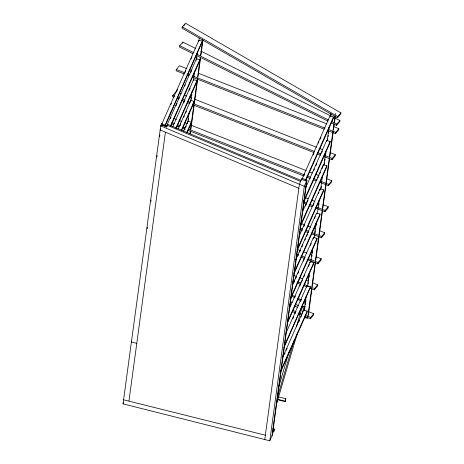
<?xml version="1.0" encoding="UTF-8"?>
<svg xmlns="http://www.w3.org/2000/svg" width="464" height="464" viewBox="0 0 464 464"><rect width="100%" height="100%" fill="white"/><g stroke="black" fill="none" stroke-linecap="round" stroke-linejoin="round"><path stroke-width="0.7" d="M264.776 439.541L299.39 184.249L302.041 178.275L306.942 180.334L272.432 434.826L269.787 440.8L123.024 403.86L160.712 125.918L161.727 123.633L166.617 125.756L166.425 127.188M147.169 228.752L147.366 227.308M150.87 201.451L151.067 200.019M156.907 156.931L157.105 155.492M159.674 136.526L159.871 135.094M161.095 126.051L161.292 124.613L166.547 126.823L167.649 124.323L301.078 180.444M161.53 125.071L161.727 123.633M128.98 400.873L165.416 132.176M167.034 126.649L167.22 125.303L300.643 181.424M167.469 125.674L167.649 124.323M175.914 91.797L172.782 95.509L172.608 96.808L173.954 97.341M186.841 68.689L179.44 65.772L176.314 69.484L176.134 70.783L184.208 73.967M187.63 123.494L188.993 113.442M190.617 101.448L191.91 91.907M193.442 80.626L193.859 77.552M194.056 76.113L194.735 71.091M196.197 60.32L197.171 53.145M198.725 41.69L199.213 38.071M188.401 120.251L188.599 118.819M191.226 99.435L191.423 98.003M191.713 95.845L191.905 94.412M196.777 58.516L196.968 57.084M183.524 131.248L187.926 121.301L191.325 122.16L191.133 123.604L187.021 132.884M178.118 128.98L190.75 100.479L194.149 101.338L193.952 102.782L181.621 130.622M172.718 126.718L193.575 79.657L196.974 80.516L196.777 81.96L176.221 128.354M166.437 126.44L196.4 58.835L199.798 59.694L199.601 61.138L170.822 126.092M202.252 41.58L165.41 125.39M189.944 133.725L190.333 130.854M190.53 129.421L193.836 105.009M194.033 103.576L197.438 78.451M197.635 77.018L200.262 57.635M200.552 55.483L202.698 39.689M190.228 134.073L190.617 131.202M190.913 129.05L194.126 105.363M194.416 103.205L197.728 78.799M198.018 76.647L200.645 57.263M200.941 55.112L202.983 40.037M269.787 440.8L304.297 186.308L306.942 180.334M271.997 435.806L306.507 181.314L301.606 179.249M316.332 214.101L316.46 213.138L320.044 214.037L319.847 215.487L293.967 273.888M303.473 311.112L303.601 310.149L307.185 311.048L306.988 312.492L280.819 371.554M306.756 286.88L306.89 285.911L309.871 286.665M310.045 262.641L310.178 261.679L313.757 262.578L313.56 264.028L287.39 323.083M313.264 238.89L313.461 237.446L317.04 238.345L316.848 239.789L290.673 298.851M319.841 190.42L320.032 188.976L323.617 189.875L323.42 191.325L297.25 250.38M323.124 166.187L323.321 164.743L326.9 165.642L326.702 167.086L300.533 226.142M326.476 141.468L326.61 140.505L330.188 141.41L329.991 142.854L303.821 201.91M304.181 310.787L306.13 296.432M307.493 286.381L309.343 272.739M310.805 261.974L312.649 248.333M314.111 237.562L316.059 223.207M317.324 213.875L319.174 200.233M320.636 189.463L322.486 175.827M323.947 165.056L325.792 151.415M327.253 140.65L329.005 127.728M330.467 116.957L330.954 113.367M304.906 307.655L305.103 306.223M305.295 304.784L305.59 302.632M305.782 301.2L305.979 299.761M308.119 283.968L308.316 282.53M308.606 280.378L308.804 278.945M308.995 277.507L309.291 275.355M311.82 256.685L312.017 255.252M312.307 253.1L312.498 251.662M314.644 235.869L314.836 234.43M315.033 232.998L315.323 230.846M316.007 225.817L316.199 224.385M318.826 205.001L319.023 203.563M321.071 188.488L321.361 186.337M324.377 164.082L324.574 162.644M324.864 160.492L325.061 159.053M325.74 154.031L325.937 152.592M327.59 140.389L327.787 138.951M328.077 136.799L328.274 135.366M328.564 133.209L328.756 131.776M331.093 114.544L330.902 115.983L200.935 51.139M284.101 347.316L310.404 287.297M302 179.092L329.916 116.099L333.494 116.998L333.303 118.448L305.967 180.125M311.692 288.179L307.603 318.333L304.535 317.562M311.883 286.746L315.195 262.334M315.392 260.901L318.698 236.489M318.896 235.057L322.202 210.65M322.399 209.212L329.312 158.241M329.504 156.803L333.981 123.784M334.179 122.345L335.054 115.884M308.328 315.201L311.93 288.637M312.22 286.485L315.532 262.079M315.822 259.921L319.035 236.234M319.232 234.796L322.538 210.389M322.834 208.232L326.047 184.544M326.337 182.393L329.55 158.7M329.84 156.548L333.152 132.136M333.442 129.984L334.225 124.242M334.515 122.084L335.292 116.342M305.057 316.622L310.439 318.745L310.619 317.44L313.745 313.734L308.363 311.611M310.329 288.231L314.36 289.826L314.54 288.521L317.666 284.815L312.284 282.692M307.127 259.55L317.892 263.796L318.066 262.496L321.198 258.784L316.489 256.928M311.332 233.792L321.419 237.771L321.598 236.466L324.725 232.76L319.348 230.637M315.532 208.029L324.951 211.741L325.125 210.441L328.257 206.729L322.874 204.607M319.737 182.265L328.477 185.716L328.657 184.411L331.783 180.705L326.407 178.582M323.936 156.501L332.009 159.686L332.183 158.386L335.315 154.674L329.933 152.552M328.141 130.744L335.536 133.661L335.716 132.356L338.842 128.65L334.138 126.788M313.745 313.734L313.571 315.033L310.439 318.745M317.666 284.815L317.492 286.114L314.36 289.826M321.198 258.784L321.018 260.084L317.892 263.796M324.725 232.76L324.551 234.059L321.419 237.771M328.257 206.729L328.077 208.034L324.951 211.741M331.783 180.705L331.609 182.004L328.477 185.716M335.315 154.674L335.136 155.979L332.009 159.686M338.842 128.65L338.668 129.949L335.536 133.661M195.767 48.558L182.833 42.096L179.73 45.692L179.371 46.939L192.949 53.714M182.474 43.343L182.833 42.096M331.308 122.803L336.481 125.39L336.841 124.143L339.944 120.553L334.77 117.966M339.944 120.553L339.584 121.8L336.481 125.39M278.609 387.388L289.026 351.921M296.374 326.888L302.499 306.025L304.111 306.431L304.564 308.519L303.949 310.602M277.159 398.222L294.512 339.114M301.049 316.86L304.111 306.431M276.387 404.486L297.006 334.248M272.89 428.719L274.294 429.072L273.69 431.978L272.293 431.63M273.69 431.978L274.294 429.072M277.414 399.69L285.122 401.627L285.725 398.721L278.017 396.784M285.122 401.627L285.725 398.721M182.358 26.912L181.9 28.078L337.392 117.792L340.518 114.08L340.976 112.914L185.484 23.2L182.358 26.912L337.85 116.626L340.976 112.914M337.392 117.792L337.85 116.626M161.617 124.416L198.917 40.24L202.321 41.099L165.022 125.274M170.822 104.655L171.407 103.327M176.401 92.058L177.579 89.407M185.211 72.175L185.797 70.853M191.087 58.922L191.968 56.933M160.741 128.661L160.167 129.966L298.845 188.297M166.617 125.756L166.187 126.73L161.292 124.613M170.358 118.61L170.943 117.282M175.937 106.018L177.109 103.368M184.747 86.13L185.333 84.808M190.623 72.877L191.504 70.888M170.427 125.97L199.798 59.694M183.686 102.979L184.568 100.99M189.266 90.387L190.147 88.398M175.827 128.238L196.974 80.516M179.98 125.79L180.861 123.801M183.796 117.172L184.388 115.849M185.559 113.193L186.441 111.209M181.227 130.5L194.149 101.338M185.675 127.391L186.261 126.063M186.627 132.762L191.325 122.16M123.024 403.86L123.575 402.613M303.839 175.943L304.715 173.977M313.148 154.947L314.018 152.981M318.379 143.138L318.959 141.822M320.125 139.2L320.995 137.228M305.579 179.991L333.494 116.998M335.252 114.451L335.681 113.471M305.672 187.752L326.61 140.505M313.618 170.827L314.488 168.855M315.943 165.573L316.813 163.606M321.471 153.108L322.341 151.136M303.729 201.121L330.188 141.41M302.383 211.984L323.321 164.743M305.387 206.213L306.553 203.592M307.133 202.275L308.003 200.309M317.892 177.996L318.472 176.685M319.638 174.064L320.508 172.092M321.964 168.809L322.834 166.843M300.44 225.353L326.9 165.642M299.1 236.222L320.032 188.976M303.845 226.513L304.72 224.541M313.148 205.511L314.024 203.545M318.385 193.703L318.965 192.392M297.151 249.591L323.617 189.875M295.817 259.73L316.46 213.138M297.946 255.925L298.526 254.608M299.692 251.987L300.562 250.021M302.018 246.738L302.888 244.766M304.923 240.172L305.509 238.861M306.669 236.24L307.545 234.268M314.522 218.521L315.392 216.555M293.869 273.093L320.044 214.037M292.523 284.687L313.461 237.446M293.782 282.854L294.367 281.544M295.527 278.916L296.403 276.95M297.853 273.667L298.729 271.701M303.381 261.203L304.251 259.231M310.358 245.45L311.228 243.484M290.58 298.056L317.04 238.345M289.24 308.925L310.178 261.679M294.57 297.905L295.44 295.933M299.802 286.091L300.382 284.78M301.548 282.153L302.418 280.186M303.874 276.904L304.744 274.937M308.525 266.406L309.401 264.439M287.587 321.639L313.757 262.578M285.952 333.158L306.89 285.911M292.738 318.855L293.608 316.889M295.063 313.606L295.933 311.64M300.585 301.142L301.461 299.17M284.299 345.871L310.468 286.816M282.669 357.39L303.601 310.149M284.507 354.247L285.087 352.936M286.253 350.308L287.123 348.342M298.752 322.091L299.628 320.125M281.01 370.104L307.185 311.048M183.686 25.955L185.026 24.366M131.416 341.974L136.787 343.325M277.31 399.197L285.018 401.134M265.362 435.203L123.575 399.811M189.532 69.751L191.551 70.545M198.273 73.202L326.737 123.871M176.314 69.484L185.055 72.929M187.746 73.991L189.764 74.785M193.128 76.113L324.957 128.116M328.315 129.439L335.716 132.356M186.899 75.029L188.918 75.823M192.282 77.152L324.104 129.149M179.278 93.125L181.291 93.919M184.655 95.248L186.673 96.042M189.364 97.104L191.383 97.898M194.747 99.226L316.483 147.245M319.174 148.306L322.538 149.634M172.782 95.509L174.8 96.303M177.492 97.365L179.51 98.159M182.874 99.487L184.892 100.282M187.584 101.343L190.269 102.405M192.96 103.466L314.696 151.49M317.388 152.552L320.752 153.874M324.116 155.202L332.183 158.386M177.318 98.67L178.663 99.197M182.021 100.526L184.04 101.32M187.404 102.648L189.422 103.443M192.786 104.771L313.85 152.523M317.214 153.851L320.578 155.179M173.727 118.355L176.419 119.416M179.11 120.478L181.801 121.539M185.165 122.867L187.178 123.662M191.214 125.257L306.228 170.619M309.592 171.947L312.278 173.008M315.642 174.336L319.006 175.665M171.947 122.595L174.638 123.656M177.323 124.717L180.015 125.779M183.379 127.107L185.397 127.902M188.761 129.23L304.442 174.864M307.133 175.926L310.497 177.248M313.861 178.576L317.219 179.904M320.583 181.233L328.657 184.411M171.767 123.9L173.785 124.694M177.149 126.022L179.168 126.817M182.532 128.145L185.217 129.207M187.908 130.268L303.595 175.897M306.959 177.225L310.317 178.553M313.681 179.875L316.373 180.937M305.387 197.71L308.079 198.772M311.443 200.1L314.807 201.422M303.607 201.95L306.292 203.012M309.656 204.34L313.02 205.668M316.384 206.99L325.125 210.441M303.427 203.255L306.118 204.317M309.482 205.639L312.173 206.7M301.188 223.474L304.546 224.796M307.91 226.125L310.602 227.186M313.966 228.514L315.311 229.042M300.075 227.981L302.766 229.042M306.13 230.364L308.821 231.426M312.179 232.754L321.598 236.466M299.901 229.28L302.586 230.341M305.277 231.403L308.641 232.731M297.656 249.499L300.347 250.56M303.038 251.621L307.069 253.216M310.433 254.539L311.779 255.072M296.542 254.005L298.561 254.8M301.252 255.861L305.289 257.456M308.653 258.784L318.066 262.496M296.368 255.31L297.714 255.838M301.078 257.166L304.442 258.489M294.124 275.529L296.142 276.324M299.506 277.652L302.87 278.974M306.234 280.302L308.253 281.097M293.016 280.036L294.362 280.563M297.726 281.892L301.084 283.22M304.448 284.542L314.54 288.521M292.842 281.335L294.182 281.863M296.873 282.924L300.237 284.252M303.601 285.58L306.965 286.909M289.53 304.181L290.876 304.709M294.24 306.037L297.604 307.365M292.459 310.277L295.817 311.605M299.181 312.933L300.527 313.461M305.237 315.323L310.619 317.44M292.279 311.582L295.643 312.91M298.335 313.971L300.353 314.766M160.712 125.918L304.297 186.308M179.73 45.692L193.952 52.792M196.539 54.085L328.431 119.944M331.667 121.556L336.841 124.143M196.185 55.332L328.077 121.191M292.14 295.133L294.692 296.484M297.888 298.166L301.078 299.848M304.268 301.536L305.55 302.209M291.409 295.98L294.605 297.662M297.795 299.35L300.985 301.032M303.543 302.383L305.457 303.392M290.331 301.507L292.245 302.516M295.44 304.198L298.63 305.886M301.182 307.232L302.458 307.91"/></g></svg>
